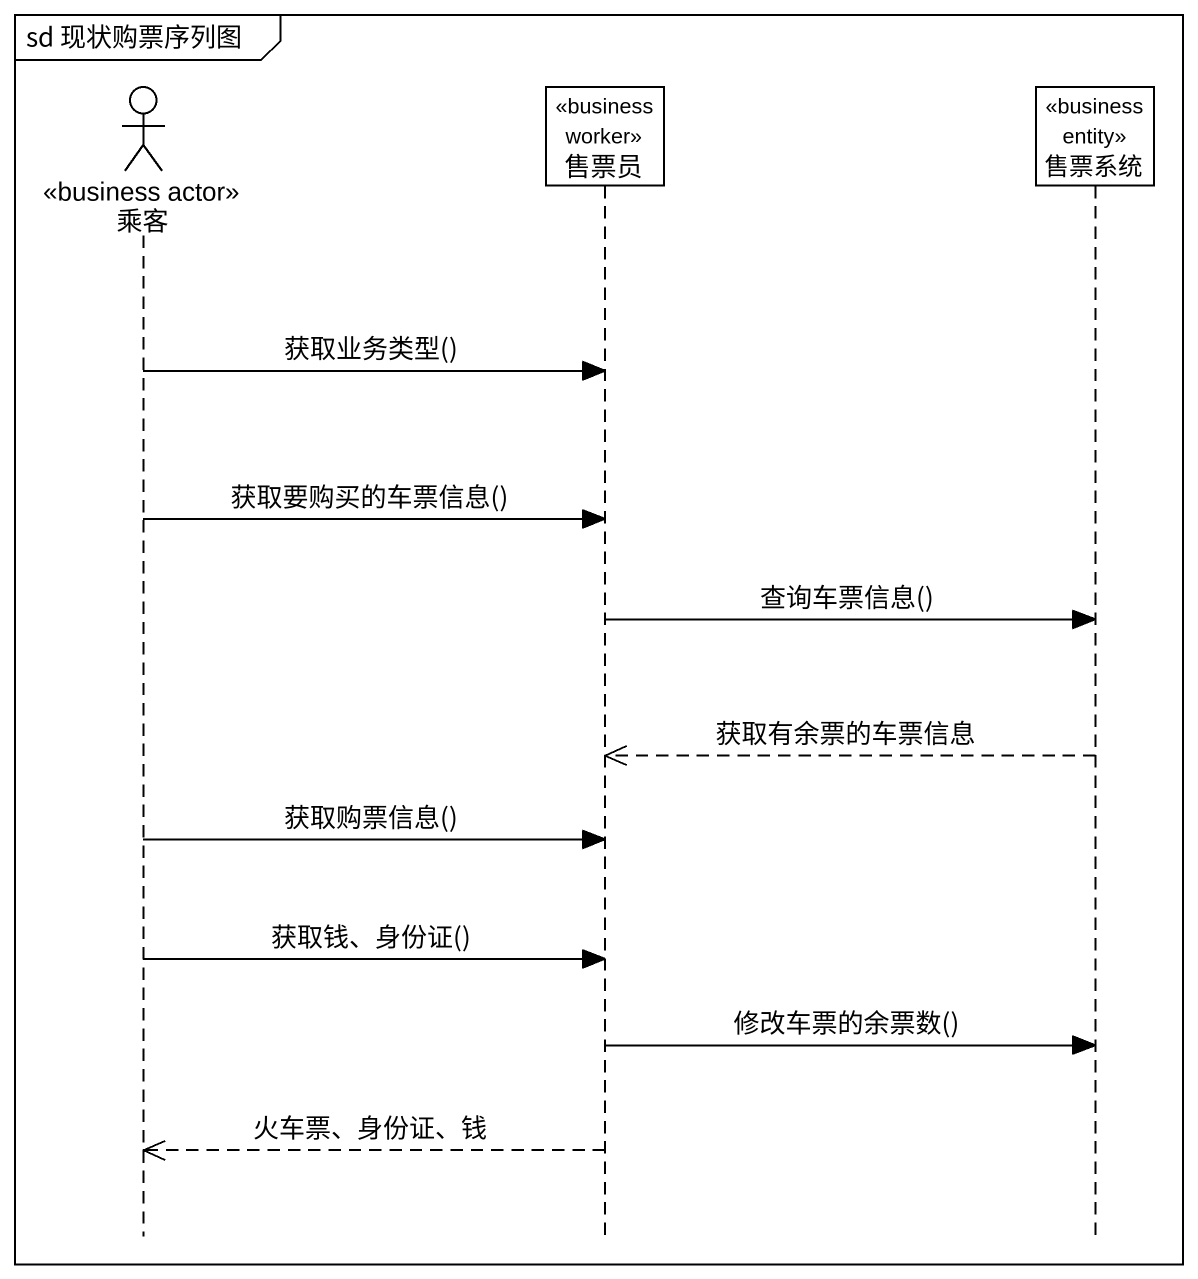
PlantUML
@startuml
mainframe sd 现状购票序列图
hide footbox
actor 乘客 <<business actor>>
participant 售票员 <<business worker>>
participant 售票系统 <<business entity>>

乘客 -> 售票员 : 获取业务类型()
乘客 -> 售票员 : 获取要购买的车票信息()
售票员 -> 售票系统 : 查询车票信息()
售票系统 -->> 售票员 : 获取有余票的车票信息
乘客 -> 售票员 : 获取购票信息()
乘客 -> 售票员 : 获取钱、身份证()
售票员 -> 售票系统 : 修改车票的余票数()
售票员 -->> 乘客 : 火车票、身份证、钱
@enduml
